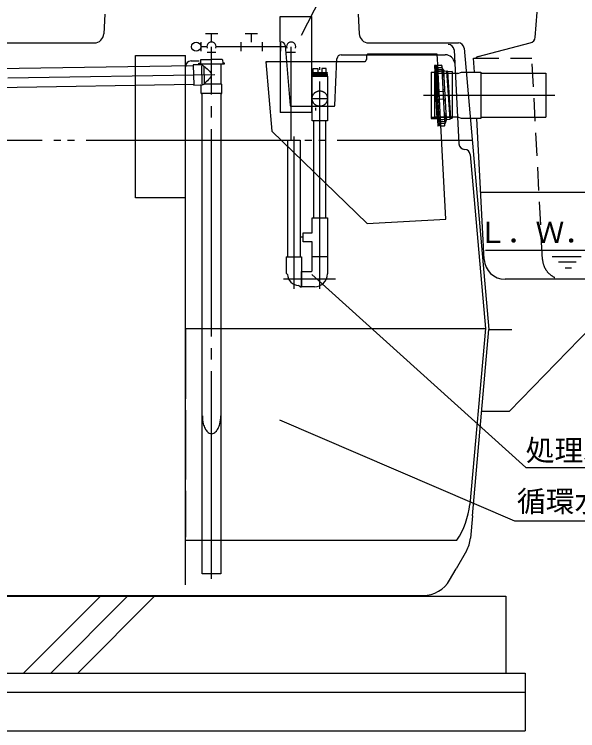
# Model space of a CAD drawing. Units: millimetres, scale not verified. Extents: x -8093 to 8093, y -5792 to 5792.
# Drawn here: x -5161 to -3694, y -3819 to -1955 of the extents above; entities that cross this region are included whole.
import ezdxf
from ezdxf.enums import TextEntityAlignment as Align

# ---------------------------------------------------------------- set-up
doc = ezdxf.new("R2010")
doc.units = ezdxf.units.MM
doc.header["$LTSCALE"] = 30
for name, pattern in [('DASHED2', [3, 2, -1]), ('LONG_CHAIN', [21, 18, -1, 1, -1]), ('LONG_DASHED1', [7, 6, -1]), ('LONG_DASHED2', [13, 12, -1]), ('LONG_DOUBLE_CHAIN', [21.8, 18, -1, 0.6, -0.6, 0.6, -1])]:
    doc.linetypes.add(name, pattern=pattern)
doc.layers.add('0-1_00クル-フ-0躯体', color=3, linetype='Continuous', lineweight=25)
doc.layers.add('0-3_00クル-フ-1機器', color=2, linetype='Continuous', lineweight=25)
doc.styles.add('ＭＳ ゴシック', font='')
doc.styles.get('ＭＳ ゴシック').set_extended_font_data('MS Gothic')

msp = doc.modelspace()

# ---------------------------------------------------------------- linework, layer by layer
at = {"layer": '0-1_00クル-フ-0躯体', "color": 4}
for p, q in [((-4413.41, -2009.3), (-4172.78, -1542.4)), ((-4386.23, -2631.92), (-3828.57, -3134.38)), ((-3828.57, -3134.38), (-3300.63, -3134.38)), ((-3850.15, -3273.01), (-3300.63, -3273.01))]:
    msp.add_line(p, q, dxfattribs=at)
at = {"layer": '0-1_00クル-フ-0躯体'}
for p, q in [((-4925.5, -1954.76), (-4928.15, -2005.38)), ((-4265.31, -1954.76), (-4262.66, -2005.38)), ((-3804.22, -2014.76), (-3799.48, -1949.07)), ((-4663.53, -2004.88), (-4631.28, -2004.88)), ((-4647.41, -2027.08), (-4647.41, -2004.88)), ((-4559.53, -2004.88), (-4527.28, -2004.88)), ((-4543.41, -2021.98), (-4543.41, -2004.88)), ((-4543.41, -2027.08), (-4543.41, -2004.88)), ((-5557.69, -2029.07), (-4953.12, -2029.07)), ((-4675.41, -2027.08), (-4675.41, -2051.06)), ((-4675.41, -2027.43), (-4675.41, -2050.71)), ((-4571.41, -2027.08), (-4571.41, -2051.06)), ((-4571.41, -2027.43), (-4571.41, -2050.71)), ((-4515.41, -2027.43), (-4515.41, -2050.71)), ((-4467.91, -2027.08), (-4467.91, -2051.06)), ((-4237.69, -2029.07), (-4004.42, -2029.07)), ((-3953.22, -2064.53), (-3817.11, -2029.18)), ((-4659.4, -2039.07), (-4675.41, -2039.07)), ((-4647.41, -2072.5), (-4647.41, -2039.07)), ((-4451.9, -2039.07), (-4635.41, -2039.07)), ((-4455.32, -2036.21), (-4442.44, -2192.34)), ((-4439.91, -2281.99), (-4439.91, -2039.07)), ((-4015.61, -2047.29), (-4002.78, -2291.96)), ((-3989.48, -2042.76), (-3925.41, -2775.07)), ((-4715.41, -3439.65), (-4715.41, -2062.07)), ((-4635.91, -2053.87), (-4658.9, -2053.87)), ((-4428.41, -2053.87), (-4451.4, -2053.87)), ((-4309.69, -2060.17), (-4038.55, -2060.17)), ((-3964.66, -2068.77), (-3958.84, -2068.77)), ((-3962.76, -2105.07), (-3964.66, -2068.77)), ((-4700.41, -2076.17), (-4679.41, -2076.17)), ((-4694.93, -2086.62), (-4693.86, -2139.31)), ((-4673.87, -2085.89), (-4694.64, -2086.31)), ((-4680.91, -2082), (-4676.88, -2082)), ((-4680.91, -2083.5), (-4680.91, -2082)), ((-4680.91, -2083.5), (-4613.9, -2083.5)), ((-4675.96, -2073.45), (-4676.38, -2081.53)), ((-4674.96, -2072.5), (-4647.41, -2072.5)), ((-4671.91, -2083.5), (-4671.91, -2083.89)), ((-4671.91, -2085.85), (-4667.57, -2089.61)), ((-4619.85, -2072.5), (-4647.41, -2072.5)), ((-4622.91, -2083.5), (-4622.91, -2135.5)), ((-4618.85, -2073.45), (-4618.43, -2081.53)), ((-4613.9, -2082), (-4617.93, -2082)), ((-4613.9, -2083.5), (-4613.9, -2082)), ((-4506.31, -2078.07), (-4502.29, -2078.07)), ((-4326.59, -2192.28), (-4320.68, -2070.59)), ((-4061.92, -2087.48), (-4066.42, -2087.71)), ((-4066.42, -2087.71), (-4058.15, -2245.49)), ((-4061.92, -2087.48), (-4057.79, -2166.37)), ((-4053.65, -2245.26), (-4061.9, -2087.98)), ((-4049.69, -2244.55), (-4057.9, -2087.77)), ((-4057.43, -2087.24), (-4048.94, -2086.8)), ((-4047.89, -2087.74), (-4047.62, -2092.87)), ((-4694.89, -2088.75), (-5590.99, -2103.19)), ((-4672.22, -2136.4), (-4672.99, -2088.41)), ((-4667.23, -2090.35), (-4666.3, -2135.78)), ((-4066.52, -2104.87), (-4060.16, -2226.27)), ((-4061.09, -2103.45), (-4051.1, -2102.93)), ((-4057.61, -2093.39), (-4047.62, -2092.87)), ((-4057.34, -2098.46), (-4047.85, -2097.97)), ((-4047.1, -2102.86), (-4057.08, -2103.38)), ((-4042.11, -2102.45), (-4047.71, -2091.23)), ((-4042.03, -2103.96), (-4047.62, -2092.87)), ((-4047.33, -2098.44), (-4040.26, -2233.33)), ((-4041.51, -2113.95), (-4047.1, -2102.86)), ((-4041.35, -2116.93), (-4046.95, -2105.71)), ((-4042.03, -2103.96), (-4046.42, -2104.19)), ((-4043.27, -2099.52), (-4043.57, -2099.53)), ((-4042.22, -2100.46), (-4042.05, -2103.66)), ((-4042.11, -2102.46), (-4034.05, -2102.04)), ((-4035.6, -2226.79), (-4042.11, -2102.45)), ((-4034.05, -2102.04), (-4032.72, -2104.29)), ((-4025.64, -2227.77), (-4034.05, -2102.04)), ((-4020.85, -2103.67), (-4032.72, -2104.29)), ((-4032.72, -2104.29), (-4024.56, -2225.39)), ((-4020.85, -2103.67), (-4020.85, -2225.2)), ((-4385.27, -2125.07), (-4385.27, -2122.07)), ((-4381.41, -2116.07), (-4381.41, -2115.07)), ((-4378.41, -2109.07), (-4378.41, -2110.07)), ((-4352.41, -2110.07), (-4352.41, -2109.07)), ((-4349.41, -2115.07), (-4349.41, -2116.07)), ((-4005.85, -2108.57), (-4065.85, -2108.57)), ((-4046.35, -2117.19), (-4041.35, -2116.93)), ((-3945.85, -2108.07), (-3776.13, -2108.07)), ((-3776.13, -2108.07), (-3776.13, -2222.07)), ((-6059.59, -2158.74), (-4693.91, -2136.75)), ((-4676.1, -2139.24), (-4693.55, -2139.6)), ((-4674.06, -2139.2), (-4666.45, -2136.56)), ((-4674.06, -2160.7), (-4674.06, -2141.24)), ((-4621.76, -2136.5), (-4666.12, -2136.5)), ((-4620.76, -2160.7), (-4620.76, -2137.5)), ((-4647.41, -2161), (-4673.76, -2161)), ((-4671.41, -2999.69), (-4671.41, -2161)), ((-4621.06, -2161), (-4647.41, -2161)), ((-4623.41, -2161), (-4623.41, -2999.69)), ((-4039.34, -2155.39), (-4054.32, -2156.17)), ((-4039.57, -2150.89), (-4044.57, -2151.15)), ((-4038.29, -2175.36), (-4053.27, -2176.14)), ((-4038.06, -2179.85), (-4043.05, -2180.11)), ((-4440.45, -2194.17), (-4328.59, -2194.17)), ((-4041.27, -2214.08), (-4036.28, -2213.82)), ((-4036.28, -2213.82), (-4040.67, -2225.56)), ((-4036.12, -2216.8), (-4040.52, -2228.41)), ((-4381.41, -2232.07), (-4381.41, -2484.07)), ((-4349.41, -2484.07), (-4349.41, -2232.07)), ((-4054.49, -2229.28), (-4044.5, -2228.76)), ((-4040.52, -2228.41), (-4050.5, -2228.94)), ((-4050.25, -2233.85), (-4040.76, -2233.35)), ((-4035.6, -2226.79), (-4039.99, -2227.02)), ((-4035.6, -2226.79), (-4039.99, -2238.4)), ((-4035.52, -2228.3), (-4039.91, -2240.04)), ((-4036.36, -2231.34), (-4036.66, -2231.35)), ((-4035.41, -2230.28), (-4035.58, -2227.09)), ((-4035.52, -2228.29), (-4025.64, -2227.77)), ((-4025.64, -2227.77), (-4024.56, -2225.39)), ((-4024.56, -2225.39), (-4020.85, -2225.2)), ((-3937.21, -2592.62), (-3956.45, -2225.57)), ((-3945.85, -2222.07), (-3776.13, -2222.07)), ((-4053.65, -2245.26), (-4058.15, -2245.49)), ((-4049.98, -2238.92), (-4039.99, -2238.4)), ((-4049.16, -2245.02), (-4040.67, -2244.58)), ((-4049.16, -2245.02), (-4040.67, -2244.58)), ((-4039.73, -2243.53), (-4039.99, -2238.4)), ((-3973.5, -2319.86), (-3933.85, -2772.13)), ((-4385.41, -2484.07), (-4345.41, -2484.07)), ((-4345.41, -2484.07), (-4345.41, -2586.07)), ((-4408.41, -2535.07), (-4416.96, -2535.07)), ((-4408.41, -2547.07), (-4408.41, -2523.07)), ((-4452.96, -2586.07), (-4452.96, -2628.07)), ((-4452.96, -2586.07), (-4412.96, -2586.07)), ((-4412.96, -2586.07), (-4412.96, -2628.07)), ((-4385.41, -2622.07), (-4385.41, -2586.07)), ((-4345.41, -2586.07), (-4385.41, -2586.07)), ((-4345.41, -2586.07), (-4345.41, -2630.07)), ((-3759.86, -2584.77), (-3684.48, -2584.77)), ((-3697.35, -2599.77), (-3743.31, -2599.77)), ((-4452.96, -2628.07), (-4449.45, -2631.58)), ((-4412.96, -2628.07), (-4412.96, -2664.07)), ((-3725.85, -2614.77), (-3709.3, -2614.77)), ((-3490.48, -2644.27), (-3882.78, -2644.27)), ((-4416.96, -2664.07), (-4420.46, -2660.57)), ((-4416.96, -2664.07), (-4412.96, -2664.07)), ((-4715.41, -2772.13), (-3933.85, -2772.13)), ((-3933.87, -2772.4), (-3974.73, -3230.36)), ((-3967.84, -3260.04), (-3925.41, -2775.07)), ((-3937.86, -2770.02), (-3937.86, -2769.95)), ((-3937.86, -2770.02), (-3937.86, -2769.95)), ((-3937.86, -2770.02), (-3937.86, -2769.95)), ((-3933.87, -2772.4), (-3933.85, -2772.13)), ((-3943.97, -2987.27), (-3871.2, -2987.27)), ((-3967.84, -3260.04), (-3972.93, -3318.32)), ((-4715.41, -3323.23), (-4008.19, -3323.23)), ((-3983.35, -3351.35), (-4009.97, -3397.46)), ((-4027.07, -3427.07), (-4009.97, -3397.46)), ((-6154.46, -3467.07), (-4096.35, -3467.07))]:
    msp.add_line(p, q, dxfattribs=at)
at = {"layer": '0-1_00クル-フ-0躯体', "linetype": 'LONG_DASHED2'}
for p, q in [((-4469.05, -2026.17), (-4469.05, -2210.06)), ((-4244.04, -2064.07), (-4244.04, -2072.07)), ((-4059.43, -2058.07), (-4238.04, -2058.07)), ((-4387.05, -2078.07), (-4387.05, -2210.06)), ((-4061.19, -2101.5), (-4057.19, -2101.29)), ((-4375.67, -2205.07), (-4375.3, -2198.07)), ((-4387.05, -2210.06), (-4469.05, -2210.06)), ((-4074.85, -2222.57), (-4020.85, -2222.57)), ((-4054.49, -2229.33), (-4050.49, -2229.12)), ((-4671.41, -3321.6), (-4671.41, -2999.69)), ((-4623.41, -2999.69), (-4623.41, -3321.6))]:
    msp.add_line(p, q, dxfattribs=at)
at = {"layer": '0-1_00クル-フ-0躯体', "linetype": 'LONG_CHAIN'}
for p, q in [((-4647.41, -3423.49), (-4647.41, -2068.73)), ((-4365.41, -2669.47), (-4365.41, -2092.45)), ((-4638.41, -2111.85), (-6090.63, -2135.24)), ((-4385.41, -2174.07), (-4345.41, -2174.07)), ((-4095.2, -2165.07), (-3753.38, -2165.07)), ((-4432.96, -2272.72), (-4432.96, -2669.47)), ((-4324.56, -2644.07), (-4460.31, -2644.07))]:
    msp.add_line(p, q, dxfattribs=at)
at = {"layer": '0-1_00クル-フ-0躯体', "linetype": 'DASHED2'}
for p in [(-3958.84, -2068.77), (-3785.21, -2592.62)]:
    msp.add_line(p, (-3812.67, -2068.77), dxfattribs=at)
at = {"layer": '0-1_00クル-フ-0躯体', "linetype": 'LONG_DASHED1'}
for q in [(-4715.41, -2272.36), (-4715.41, -3315.71)]:
    msp.add_line((-4715.41, -2775.07), q, dxfattribs=at)
at = {"layer": '0-1_00クル-フ-0躯体', "linetype": 'LONG_DOUBLE_CHAIN'}
for p, q in [((-6282.27, -2282.07), (-3968.54, -2282.07)), ((-3946.37, -2417.77), (-3329.94, -2417.77)), ((-3393.4, -2569.77), (-3938.41, -2569.77))]:
    msp.add_line(p, q, dxfattribs=at)
at = {"layer": '0-1_00クル-フ-0躯体', "color": 7}
msp.add_line((-3925.41, -2775.07), (-3865.41, -2775.07), dxfattribs=at)
at = {"layer": '0-1_00クル-フ-0躯体'}
for points in [[(-4469.05, -2026.17), (-4469.05, -1960.06), (-4387.05, -1960.06), (-4387.05, -2078.07)], [(-4715.41, -2432.07), (-4845.41, -2432.07), (-4845.41, -2062.07), (-4715.41, -2062.07)], [(-4715.41, -3323.23), (-4715.41, -2773.15), (-4715.41, -2091.17)], [(-4667.24, -2089.9), (-4666.56, -2090.41), (-4664.75, -2091.83), (-4662.13, -2093.97), (-4659.02, -2096.65), (-4655.74, -2099.7), (-4652.62, -2102.94), (-4649.97, -2106.19), (-4648.13, -2109.27), (-4647.41, -2112)], [(-4382.41, -2106.07), (-4382.41, -2096.07), (-4370.41, -2096.07), (-4370.41, -2106.07)], [(-4348.41, -2106.07), (-4348.41, -2096.07), (-4360.41, -2096.07), (-4360.41, -2106.07)], [(-4074.85, -2104.87), (-4066.52, -2104.87), (-4065.57, -2103.82)], [(-4074.85, -2104.87), (-4074.85, -2226.27), (-4060.16, -2226.27), (-4059.11, -2227.21)], [(-4005.85, -2108.57), (-3995.85, -2105.57), (-3945.85, -2105.57), (-3945.85, -2225.57), (-3995.85, -2225.57), (-4005.85, -2222.57)], [(-4647.41, -2112), (-4648.01, -2114.76), (-4649.73, -2117.91), (-4652.24, -2121.27), (-4655.23, -2124.63), (-4658.38, -2127.82), (-4661.38, -2130.62), (-4663.92, -2132.87), (-4665.67, -2134.35), (-4666.32, -2134.89)], [(-4005.85, -2222.57), (-4065.85, -2222.57), (-4065.85, -2108.57)], [(-4448.96, -2586.07), (-4448.96, -2281.99), (-4416.96, -2281.99), (-4416.96, -2586.07)], [(-4408.41, -2523.07), (-4385.41, -2523.07), (-4385.41, -2484.07)], [(-4385.41, -2586.07), (-4385.41, -2547.07), (-4408.41, -2547.07)], [(-4379.41, -2664.07), (-4412.96, -2664.07), (-4412.96, -2624.07), (-4387.41, -2624.07)], [(-3943.97, -2987.27), (-3871.2, -2987.27), (-3536.56, -2644.27)], [(-4623.41, -3321.6), (-4623.41, -3411), (-4671.41, -3411), (-4671.41, -3321.6)]]:
    msp.add_lwpolyline(points, dxfattribs=at)
at = {"layer": '0-1_00クル-フ-0躯体', "linetype": 'LONG_DASHED2'}
msp.add_lwpolyline([(-4250.04, -2078.07), (-4506.31, -2078.07), (-4490.45, -2259.27), (-4242.35, -2498.98), (-4036.89, -2488.21), (-4059.43, -2058.07)], dxfattribs=at)
at = {"layer": '0-1_00クル-フ-0躯体'}
for points in [[(-4384.41, -2109.07), (-4384.41, -2106.07), (-4346.41, -2106.07), (-4346.41, -2109.07)], [(-4385.41, -2232.07), (-4385.41, -2116.07), (-4345.41, -2116.07), (-4345.41, -2232.07)], [(-4346.41, -2115.07), (-4384.41, -2115.07), (-4384.41, -2110.07), (-4346.41, -2110.07)]]:
    msp.add_lwpolyline(points, close=True, dxfattribs=at)
at = {"layer": '0-1_00クル-フ-0躯体', "color": 4}
msp.add_lwpolyline([(-4470.26, -3010.42), (-3858.15, -3273.01), (-3850.15, -3273.01)], dxfattribs=at)
at = {"layer": '0-1_00クル-フ-0躯体'}
msp.add_circle((-4687.41, -2039.07), 11.99, dxfattribs=at)
at = {"layer": '0-1_00クル-フ-0躯体', "linetype": 'LONG_DASHED2'}
msp.add_circle((-4365.41, -2174.07), 20, dxfattribs=at)
at = {"layer": '0-1_00クル-フ-0躯体'}
for centre, radius, start, end in [((-4953.12, -2004.07), 25, 270, 357), ((-4237.69, -2004.07), 25, 183, 270), ((-4647.41, -2039.07), 11.99, 343.40184, 196.59816), ((-4466.28, -2037.17), 11, 5, 90), ((-4439.91, -2039.07), 11.99, 343.40184, 196.59816), ((-4004.42, -2044.07), 15, 5, 90), ((-3820.91, -2012.81), 16.8, 283.05229, 355.83804), ((-4030.59, -2048.07), 15, 3, 90), ((-4309.69, -2071.17), 11, 90, 177), ((-4038.55, -2085.17), 25, 8.24487, 90), ((-3950.91, -2073.44), 9.2, 104.5603, 149.53485), ((-4700.41, -2091.17), 15, 90, 180), ((-4694.63, -2086.61), 0.3, 91.17, 181.17), ((-4676.88, -2081.5), 0.5, 270, 357), ((-4674.96, -2073.5), 1, 90, 177), ((-4673.91, -2083.89), 2, 271.17, 0), ((-4619.85, -2073.5), 1, 3, 90), ((-4617.93, -2081.5), 0.5, 183, 270), ((-4057.4, -2087.74), 0.5, 93, 183), ((-4048.89, -2087.79), 1, 3, 93), ((-4668.23, -2090.37), 1, 1.17, 49.00992), ((-4047.83, -2098.47), 0.5, 3, 93), ((-4043.21, -2100.51), 1, 3, 93), ((-4693.56, -2139.3), 0.3, 181.17, 271.17), ((-4676.06, -2141.24), 2, 0, 91.17), ((-4667.3, -2135.8), 1, 289.16391, 1.17), ((-4666.12, -2137.5), 1, 90, 109.16391), ((-4621.91, -2135.5), 1, 180, 270), ((-4621.76, -2137.5), 1, 0, 90), ((-4673.76, -2160.7), 0.3, 180, 270), ((-4621.06, -2160.7), 0.3, 270, 0), ((-4440.45, -2192.17), 2, 185, 270), ((-4328.59, -2192.17), 2, 270, 357), ((-4040.79, -2232.86), 0.5, 273, 3), ((-4036.41, -2230.34), 1, 273, 3), ((-4049.19, -2244.52), 0.5, 183, 273), ((-4040.72, -2243.58), 1, 273, 3), ((-3987.8, -2291.18), 15, 183, 268.77247), ((-3988.45, -2321.17), 15, 5, 88.77247), ((-3882.78, -2589.77), 54.5, 183, 270), ((-4387.41, -2622.07), 2, 270, 0), ((-4419.96, -2631.07), 29.5, 180.97954, 269.02046), ((-4379.41, -2630.07), 34, 270, 0), ((-4586.98, -2999.99), 84.42, 179.79516, 194.07428), ((-4707.83, -2999.99), 84.42, 345.92572, 0.20484), ((-4612.15, -3006.34), 58.47, 194.03262, 206.71269), ((-4634.22, -3017.66), 33.66, 206.39204, 224.72514), ((-4660.59, -3017.66), 33.66, 315.27486, 333.60796), ((-4682.67, -3006.34), 58.47, 333.28731, 345.96738), ((-4646.76, -3030.67), 15.61, 223.15819, 267.60883), ((-4648.06, -3030.67), 15.61, 272.39117, 316.84181), ((-4184.85, -3207.12), 211.4, 326.68442, 353.68831), ((-4052.63, -3311.35), 80, 330, 355), ((-4096.35, -3387.07), 80, 270, 330)]:
    msp.add_arc(centre, radius, start, end, dxfattribs=at)
at = {"layer": '0-1_00クル-フ-0躯体', "linetype": 'LONG_DASHED2'}
for centre, start, end in [((-4238.04, -2064.07), 90, 180), ((-4250.04, -2072.07), 270, 0)]:
    msp.add_arc(centre, 6, start, end, dxfattribs=at)
at = {"layer": '0-1_00クル-フ-0躯体', "linetype": 'DASHED2'}
msp.add_arc((-3730.79, -2589.77), 54.5, 183, 270, dxfattribs=at)
at = {"layer": '0-3_00クル-フ-1機器'}
for p, q in [((-5137.08, -3669.07), (-4937.08, -3469.07)), ((-5066.37, -3669.07), (-4866.37, -3469.07)), ((-4995.66, -3669.07), (-4795.66, -3469.07)), ((-6420.41, -3669.07), (-3830.41, -3669.07)), ((-3830.41, -3669.07), (-3830.41, -3819.07)), ((-6420.41, -3719.07), (-3830.41, -3719.07)), ((-6420.41, -3819.07), (-3830.41, -3819.07))]:
    msp.add_line(p, q, dxfattribs=at)
msp.add_lwpolyline([(-6370.41, -3469.07), (-3880.41, -3469.07), (-3880.41, -3669.07)], dxfattribs=at)

# ---------------------------------------------------------------- texts
at = {"layer": '0-1_00クル-フ-0躯体', "color": 4, "style": 'ＭＳ ゴシック'}
for s, p in [('Ｌ．Ｗ．Ｌ', (-3953.46, -2566.13)), ('処理水移送装置', (-3828.89, -3133.32)), ('循環水移送装置', (-3851.92, -3266.17))]:
    msp.add_text(s, height=54.99, dxfattribs=at).set_placement(p, align=Align.BOTTOM_LEFT)

doc.saveas('drawing.dxf')
